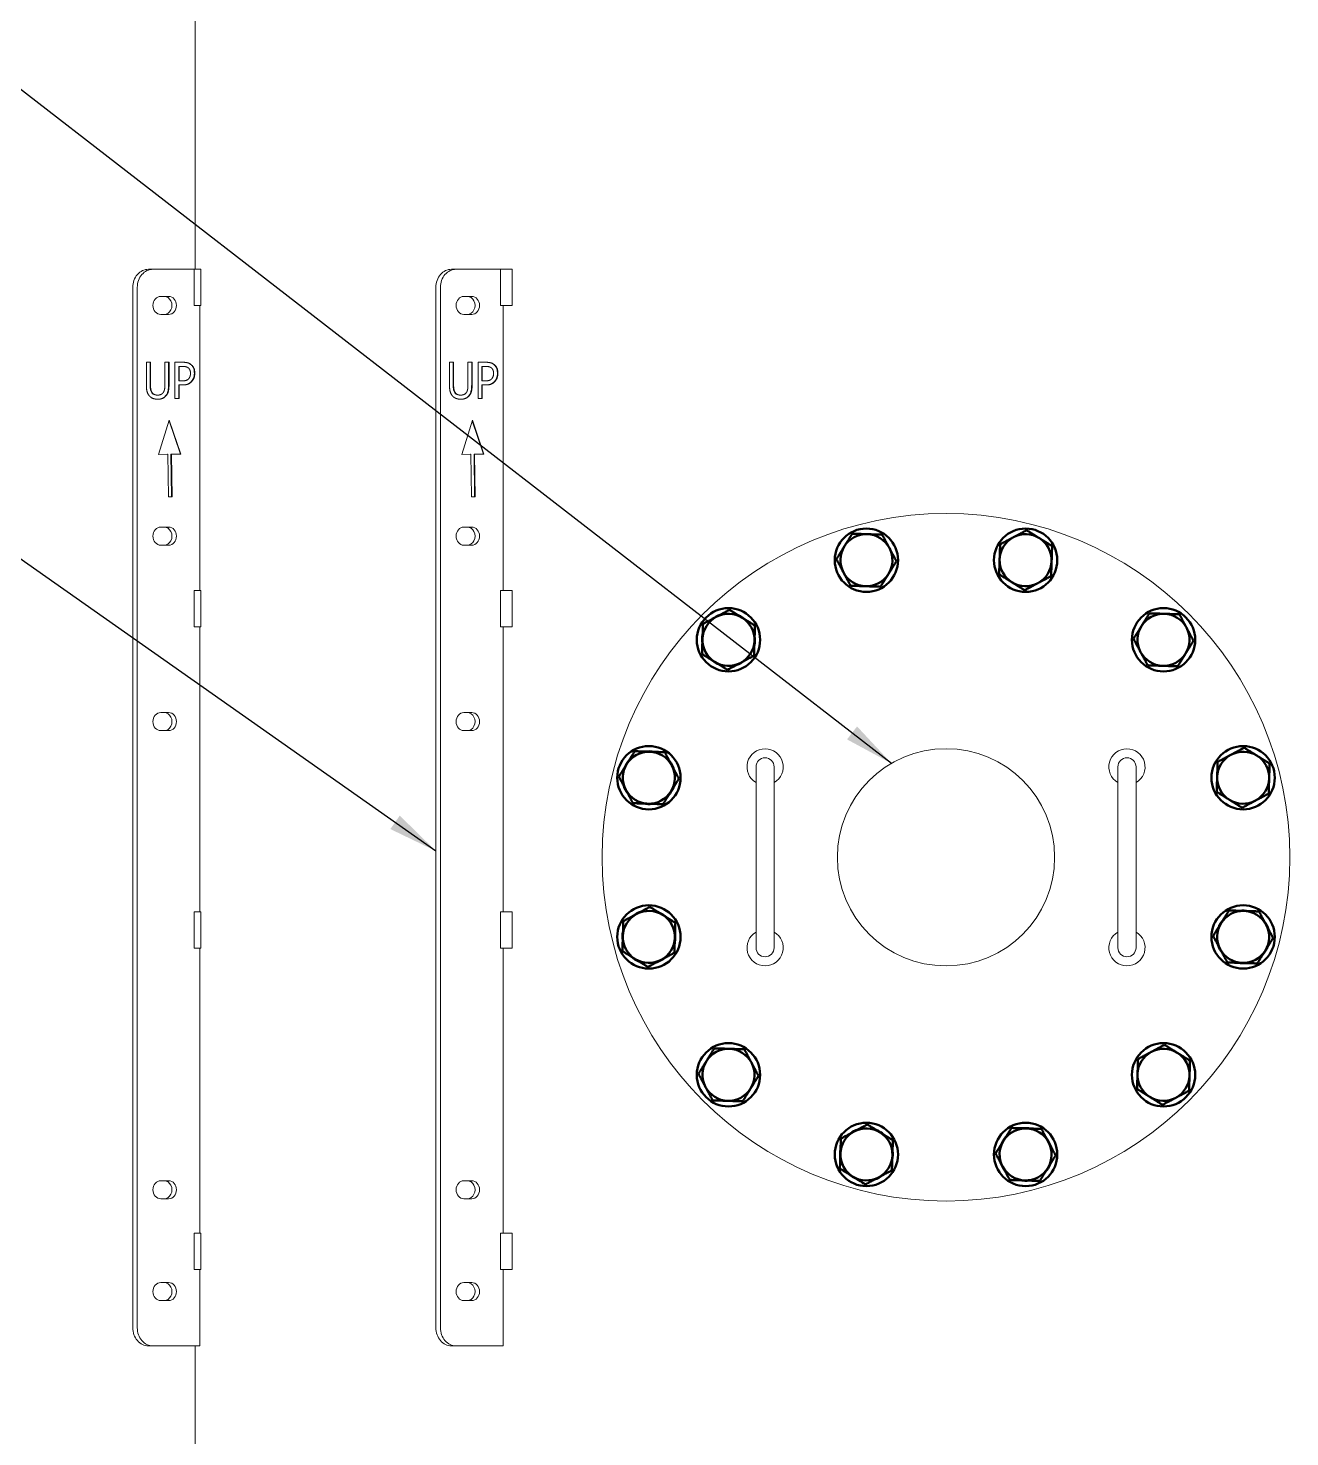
# Model space of a CAD drawing. Header units: inches. Extents: x 17 to 469, y 7 to 301.
# Drawn here: x 212.91 to 247.77, y 76.47 to 115.39 of the extents above; entities that cross this region are included whole.
import ezdxf

# ---------------------------------------------------------------- set-up
doc = ezdxf.new("R2010")
doc.units = ezdxf.units.IN
doc.header["$LTSCALE"] = 14
doc.header["$MEASUREMENT"] = 0
doc.layers.add('Symbol (ANSI)', color=7, linetype='Continuous', lineweight=25)
doc.layers.add('Visible (ANSI)', color=7, linetype='Continuous', lineweight=50)
doc.styles.add('MEMCOR Medium', font='arial.ttf')
doc.dimstyles.new('Default (ANSI)$7', dxfattribs={"dimscale": 14, "dimtxt": 0.15, "dimasz": 0.098425, "dimexe": 0.125, "dimexo": 0.0625, "dimgap": 0.031496, "dimtad": 0, "dimtih": 1, "dimtoh": 1, "dimdec": 4, "dimrnd": 1e-08, "dimzin": 3, "dimdsep": 46, "dimlunit": 5, "dimtxsty": 'MEMCOR Medium', "dimcen": 0.09, "dimdle": 0.393701, "dimclrd": 256, "dimclre": 256, "dimclrt": 256, "dimadec": 0, "dimazin": 1, "dimtfac": 0.8, "dimtofl": 0, "dimtmove": 0, "dimatfit": 3, "dimfxl": 1, "dimfrac": 1, "dimtolj": 1, "dimtzin": 4, "dimlwd": -1, "dimlwe": -1, "dimarcsym": 0})

msp = doc.modelspace()

# ---------------------------------------------------------------- linework, layer by layer
at = {"layer": 'Visible (ANSI)', "linetype": 'Continuous', "lineweight": 18}
for p, q in [((217.521312, 108.729368), (217.521312, 116.229368)), ((216.358667, 108.729368), (216.233667, 108.729368)), ((217.495325, 108.729368), (216.358667, 108.729368)), ((217.680009, 108.729368), (217.495325, 108.729368)), ((217.495325, 107.729368), (217.495325, 108.729368)), ((217.680009, 107.729368), (217.680009, 108.729368)), ((224.733667, 108.729368), (224.608667, 108.729368)), ((225.965835, 108.729368), (224.733667, 108.729368)), ((226.280749, 108.729368), (225.965835, 108.729368)), ((225.965835, 107.729368), (225.965835, 108.729368)), ((226.280749, 107.729368), (226.280749, 108.729368)), ((215.800654, 79.479368), (215.800654, 108.229368)), ((215.925654, 108.229368), (215.925654, 79.479368)), ((224.175654, 79.479368), (224.175654, 108.229368)), ((224.300654, 108.229368), (224.300654, 79.479368)), ((216.575173, 107.979368), (216.79168, 107.979368)), ((224.950173, 107.979368), (225.16668, 107.979368)), ((216.79168, 107.479368), (216.575173, 107.479368)), ((217.680009, 107.729368), (217.495325, 107.729368)), ((217.657705, 99.849368), (217.657705, 107.729368)), ((225.16668, 107.479368), (224.950173, 107.479368)), ((226.280749, 107.729368), (225.965835, 107.729368)), ((226.032705, 99.849368), (226.032705, 107.729368)), ((217.657705, 106.619368), (217.657705, 105.619368)), ((216.176056, 105.535211), (216.176056, 106.159198)), ((216.176056, 106.159198), (216.291152, 106.159198)), ((216.278652, 106.159198), (216.278652, 105.535211)), ((216.291152, 106.159198), (216.291152, 105.535211)), ((216.687671, 105.53197), (216.687671, 106.159198)), ((216.687671, 106.159198), (216.802766, 106.159198)), ((216.790266, 106.159198), (216.790266, 105.535211)), ((216.802766, 106.159198), (216.802766, 105.535211)), ((216.96769, 105.159198), (216.96769, 106.159198)), ((216.96769, 106.159198), (217.185249, 106.159198)), ((217.082786, 106.044125), (217.070286, 106.044125)), ((217.070286, 106.044125), (217.070286, 105.645422)), ((217.082786, 106.044125), (217.082786, 105.645422)), ((217.178231, 106.044125), (217.082786, 106.044125)), ((224.551056, 105.535211), (224.551056, 106.159198)), ((224.551056, 106.159198), (224.666152, 106.159198)), ((224.653652, 106.159198), (224.653652, 105.535211)), ((224.666152, 106.159198), (224.666152, 105.535211)), ((225.062671, 105.53197), (225.062671, 106.159198)), ((225.062671, 106.159198), (225.177766, 106.159198)), ((225.165266, 106.159198), (225.165266, 105.535211)), ((225.177766, 106.159198), (225.177766, 105.535211)), ((225.34269, 105.159198), (225.34269, 106.159198)), ((225.34269, 106.159198), (225.560249, 106.159198)), ((225.457786, 106.044125), (225.445286, 106.044125)), ((225.445286, 106.044125), (225.445286, 105.645422)), ((225.457786, 106.044125), (225.457786, 105.645422)), ((225.553231, 106.044125), (225.457786, 106.044125)), ((217.082786, 105.645422), (217.070286, 105.645422)), ((217.082786, 105.53197), (217.070286, 105.53197)), ((217.070286, 105.53197), (217.070286, 105.159198)), ((217.082786, 105.645422), (217.161388, 105.645422)), ((217.180337, 105.53197), (217.082786, 105.53197)), ((217.082786, 105.53197), (217.082786, 105.159198)), ((225.457786, 105.645422), (225.445286, 105.645422)), ((225.457786, 105.53197), (225.445286, 105.53197)), ((225.445286, 105.53197), (225.445286, 105.159198)), ((225.457786, 105.645422), (225.536388, 105.645422)), ((225.555337, 105.53197), (225.457786, 105.53197)), ((225.457786, 105.53197), (225.457786, 105.159198)), ((216.48906, 105.251581), (216.47656, 105.251581)), ((217.082786, 105.159198), (216.96769, 105.159198)), ((224.86406, 105.251581), (224.85156, 105.251581)), ((225.457786, 105.159198), (225.34269, 105.159198)), ((216.515062, 103.609825), (216.809764, 104.562029)), ((216.803808, 104.542784), (217.117223, 103.621101)), ((216.809764, 104.562029), (217.129723, 103.621101)), ((224.890062, 103.609825), (225.184764, 104.562029)), ((225.178808, 104.542784), (225.492223, 103.621101)), ((225.184764, 104.562029), (225.504723, 103.621101)), ((216.771555, 103.615326), (216.515062, 103.609825)), ((216.759055, 103.615326), (216.515146, 103.610095)), ((216.771555, 103.615326), (216.759055, 103.615326)), ((216.785184, 102.439423), (216.771555, 103.615326)), ((217.117223, 103.621101), (216.857167, 103.616908)), ((216.857167, 103.616908), (216.872544, 102.44308)), ((216.869667, 103.616908), (216.857167, 103.616908)), ((217.129723, 103.621101), (216.869667, 103.616908)), ((216.869667, 103.616908), (216.885044, 102.44308)), ((217.129723, 103.621101), (217.117223, 103.621101)), ((225.146555, 103.615326), (224.890062, 103.609825)), ((225.134055, 103.615326), (224.890146, 103.610095)), ((225.146555, 103.615326), (225.134055, 103.615326)), ((225.160184, 102.439423), (225.146555, 103.615326)), ((225.492223, 103.621101), (225.232167, 103.616908)), ((225.232167, 103.616908), (225.247544, 102.44308)), ((225.244667, 103.616908), (225.232167, 103.616908)), ((225.504723, 103.621101), (225.244667, 103.616908)), ((225.244667, 103.616908), (225.260044, 102.44308)), ((225.504723, 103.621101), (225.492223, 103.621101)), ((216.872544, 102.44308), (216.785179, 102.43988)), ((216.885044, 102.44308), (216.785184, 102.439423)), ((216.885044, 102.44308), (216.872544, 102.44308)), ((225.247544, 102.44308), (225.160179, 102.43988)), ((225.260044, 102.44308), (225.160184, 102.439423)), ((225.260044, 102.44308), (225.247544, 102.44308)), ((216.575173, 101.604368), (216.79168, 101.604368)), ((224.950173, 101.604368), (225.16668, 101.604368)), ((216.79168, 101.104368), (216.575173, 101.104368)), ((225.16668, 101.104368), (224.950173, 101.104368)), ((217.680009, 99.849368), (217.495325, 99.849368)), ((217.495325, 98.849368), (217.495325, 99.849368)), ((217.680009, 98.849368), (217.680009, 99.849368)), ((226.280749, 99.849368), (225.965835, 99.849368)), ((225.965835, 98.849368), (225.965835, 99.849368)), ((226.280749, 98.849368), (226.280749, 99.849368)), ((217.680009, 98.849368), (217.495325, 98.849368)), ((217.657705, 90.969368), (217.657705, 98.849368)), ((226.280749, 98.849368), (225.965835, 98.849368)), ((226.032705, 90.969368), (226.032705, 98.849368)), ((217.657705, 97.739368), (217.657705, 96.739368)), ((216.575173, 96.479368), (216.79168, 96.479368)), ((224.950173, 96.479368), (225.16668, 96.479368)), ((216.79168, 95.979368), (216.575173, 95.979368)), ((225.16668, 95.979368), (224.950173, 95.979368)), ((233.021774, 94.979368), (233.021774, 94.229368)), ((233.521774, 94.229368), (233.521774, 94.979368)), ((243.021774, 94.979368), (243.021774, 94.229368)), ((243.521774, 94.229368), (243.521774, 94.979368)), ((233.021774, 94.229368), (233.021774, 90.729368)), ((233.521774, 94.229368), (233.521774, 90.729368)), ((243.021774, 94.229368), (243.021774, 90.729368)), ((243.521774, 94.229368), (243.521774, 90.729368)), ((217.680009, 90.969368), (217.495325, 90.969368)), ((217.495325, 89.969368), (217.495325, 90.969368)), ((217.680009, 89.969368), (217.680009, 90.969368)), ((226.280749, 90.969368), (225.965835, 90.969368)), ((225.965835, 89.969368), (225.965835, 90.969368)), ((226.280749, 89.969368), (226.280749, 90.969368)), ((233.021774, 90.729368), (233.021774, 89.979368)), ((233.521774, 89.979368), (233.521774, 90.729368)), ((243.021774, 90.729368), (243.021774, 89.979368)), ((243.521774, 89.979368), (243.521774, 90.729368)), ((217.680009, 89.969368), (217.495325, 89.969368)), ((217.657705, 82.089368), (217.657705, 89.969368)), ((226.280749, 89.969368), (225.965835, 89.969368)), ((226.032705, 82.089368), (226.032705, 89.969368)), ((217.657705, 88.859368), (217.657705, 87.859368)), ((216.575173, 83.541868), (216.79168, 83.541868)), ((224.950173, 83.541868), (225.16668, 83.541868)), ((216.79168, 83.041868), (216.575173, 83.041868)), ((225.16668, 83.041868), (224.950173, 83.041868)), ((217.680009, 82.089368), (217.495325, 82.089368)), ((217.495325, 81.089368), (217.495325, 82.089368)), ((217.680009, 81.089368), (217.680009, 82.089368)), ((226.280749, 82.089368), (225.965835, 82.089368)), ((225.965835, 81.089368), (225.965835, 82.089368)), ((226.280749, 81.089368), (226.280749, 82.089368)), ((217.680009, 81.089368), (217.495325, 81.089368)), ((217.657705, 78.979368), (217.657705, 81.089368)), ((226.280749, 81.089368), (225.965835, 81.089368)), ((226.032705, 78.979368), (226.032705, 81.089368)), ((216.575173, 80.729368), (216.79168, 80.729368)), ((224.950173, 80.729368), (225.16668, 80.729368)), ((216.79168, 80.229368), (216.575173, 80.229368)), ((225.16668, 80.229368), (224.950173, 80.229368)), ((217.657705, 79.979368), (217.657705, 78.979368)), ((216.233667, 78.979368), (216.358667, 78.979368)), ((216.358667, 78.979368), (217.657705, 78.979368)), ((217.521312, 51.479368), (217.521312, 78.979368)), ((224.608667, 78.979368), (224.733667, 78.979368)), ((224.733667, 78.979368), (226.032705, 78.979368))]:
    msp.add_line(p, q, dxfattribs=at)
for radius in [9.5, 3]:
    msp.add_circle((238.271774, 92.479368), radius, dxfattribs=at)
at = {"layer": 'Visible (ANSI)'}
for centre in [(236.071812, 100.689738), (240.471735, 100.689738), (232.261366, 98.489776), (244.282181, 98.489776), (230.061404, 94.67933), (246.482143, 94.67933), (230.061404, 90.279406), (246.482143, 90.279406), (232.261366, 86.46896), (244.282181, 86.46896), (236.071812, 84.268999), (240.471735, 84.268999)]:
    msp.add_circle(centre, 0.875, dxfattribs=at)
for centre, radius, start, end in [((236.071812, 100.689738), 0.71875, 88.1057429, 148.1057429), ((236.071812, 100.689738), 0.71875, 28.1057429, 88.1057429), ((240.471735, 100.689738), 0.71875, 118.1057429, 178.1057429), ((240.471735, 100.689738), 0.71875, 58.1057429, 118.1057429), ((240.471735, 100.689738), 0.71875, 358.1057429, 58.1057429), ((236.071812, 100.689738), 0.71875, 148.1057429, 208.1057429), ((236.071812, 100.689738), 0.71875, 328.1057429, 28.1057429), ((240.471735, 100.689738), 0.71875, 178.1057429, 238.1057429), ((240.471735, 100.689738), 0.71875, 298.1057429, 358.1057429), ((236.071812, 100.689738), 0.71875, 208.1057429, 268.1057429), ((236.071812, 100.689738), 0.71875, 268.1057429, 328.1057429), ((240.471735, 100.689738), 0.71875, 238.1057429, 298.1057429), ((232.261366, 98.489776), 0.71875, 118.1057429, 178.1057429), ((232.261366, 98.489776), 0.7295, 108.2573815, 127.9541044), ((232.261366, 98.489776), 0.71875, 58.1057429, 118.1057429), ((232.261366, 98.489776), 0.7295, 48.2573815, 67.9541044), ((232.261366, 98.489776), 0.71875, 358.1057429, 58.1057429), ((244.282181, 98.489776), 0.71875, 88.1057429, 148.1057429), ((244.282181, 98.489776), 0.71875, 28.1057429, 88.1057429), ((232.261366, 98.489776), 0.7295, 168.2573815, 187.9541044), ((232.261366, 98.489776), 0.71875, 178.1057429, 238.1057429), ((232.261366, 98.489776), 0.7295, 348.2573815, 7.9541044), ((244.282181, 98.489776), 0.71875, 148.1057429, 208.1057429), ((244.282181, 98.489776), 0.71875, 328.1057429, 28.1057429), ((232.261366, 98.489776), 0.71875, 298.1057429, 358.1057429), ((244.282181, 98.489776), 0.71875, 208.1057429, 268.1057429), ((244.282181, 98.489776), 0.71875, 268.1057429, 328.1057429), ((232.261366, 98.489776), 0.7295, 228.2573815, 247.9541044), ((232.261366, 98.489776), 0.71875, 238.1057429, 298.1057429), ((232.261366, 98.489776), 0.7295, 288.2573815, 307.9541044), ((230.061404, 94.67933), 0.71875, 88.1057429, 148.1057429), ((230.061404, 94.67933), 0.7295, 78.2573815, 97.9541044), ((230.061404, 94.67933), 0.71875, 28.1057429, 88.1057429), ((246.482143, 94.67933), 0.71875, 58.1057429, 118.1057429), ((230.061404, 94.67933), 0.71875, 148.1057429, 208.1057429), ((230.061404, 94.67933), 0.7295, 138.2573815, 157.9541044), ((230.061404, 94.67933), 0.7295, 18.2573815, 37.9541044), ((230.061404, 94.67933), 0.71875, 328.1057429, 28.1057429), ((246.482143, 94.67933), 0.71875, 118.1057429, 178.1057429), ((246.482143, 94.67933), 0.71875, 358.1057429, 58.1057429), ((246.482143, 94.67933), 0.71875, 178.1057429, 238.1057429), ((246.482143, 94.67933), 0.71875, 298.1057429, 358.1057429), ((230.061404, 94.67933), 0.7295, 198.2573815, 217.9541044), ((230.061404, 94.67933), 0.71875, 208.1057429, 268.1057429), ((230.061404, 94.67933), 0.71875, 268.1057429, 328.1057429), ((230.061404, 94.67933), 0.7295, 318.2573815, 337.9541044), ((230.061404, 94.67933), 0.7295, 258.2573815, 277.9541044), ((246.482143, 94.67933), 0.71875, 238.1057429, 298.1057429), ((230.061404, 90.279406), 0.71875, 118.1057429, 178.1057429), ((230.061404, 90.279406), 0.7295, 108.2573815, 127.9541044), ((230.061404, 90.279406), 0.71875, 58.1057429, 118.1057429), ((230.061404, 90.279406), 0.7295, 48.2573815, 67.9541044), ((230.061404, 90.279406), 0.71875, 358.1057429, 58.1057429), ((246.482143, 90.279406), 0.7295, 138.2573815, 157.9541044), ((246.482143, 90.279406), 0.71875, 88.1057429, 148.1057429), ((246.482143, 90.279406), 0.7295, 78.2573815, 97.9541044), ((246.482143, 90.279406), 0.71875, 28.1057429, 88.1057429), ((246.482143, 90.279406), 0.7295, 18.2573815, 37.9541044), ((230.061404, 90.279406), 0.7295, 168.2573815, 187.9541044), ((230.061404, 90.279406), 0.7295, 348.2573815, 7.9541044), ((246.482143, 90.279406), 0.71875, 148.1057429, 208.1057429), ((246.482143, 90.279406), 0.71875, 328.1057429, 28.1057429), ((230.061404, 90.279406), 0.71875, 178.1057429, 238.1057429), ((230.061404, 90.279406), 0.71875, 298.1057429, 358.1057429), ((246.482143, 90.279406), 0.7295, 198.2573815, 217.9541044), ((246.482143, 90.279406), 0.71875, 208.1057429, 268.1057429), ((246.482143, 90.279406), 0.7295, 318.2573815, 337.9541044), ((230.061404, 90.279406), 0.7295, 228.2573815, 247.9541044), ((230.061404, 90.279406), 0.71875, 238.1057429, 298.1057429), ((230.061404, 90.279406), 0.7295, 288.2573815, 307.9541044), ((246.482143, 90.279406), 0.7295, 258.2573815, 277.9541044), ((246.482143, 90.279406), 0.71875, 268.1057429, 328.1057429), ((232.261366, 86.46896), 0.71875, 148.1057429, 208.1057429), ((232.261366, 86.46896), 0.71875, 88.1057429, 148.1057429), ((232.261366, 86.46896), 0.71875, 28.1057429, 88.1057429), ((232.261366, 86.46896), 0.71875, 328.1057429, 28.1057429), ((244.282181, 86.46896), 0.71875, 118.1057429, 178.1057429), ((244.282181, 86.46896), 0.71875, 58.1057429, 118.1057429), ((244.282181, 86.46896), 0.71875, 358.1057429, 58.1057429), ((244.282181, 86.46896), 0.71875, 178.1057429, 238.1057429), ((244.282181, 86.46896), 0.71875, 298.1057429, 358.1057429), ((232.261366, 86.46896), 0.71875, 208.1057429, 268.1057429), ((232.261366, 86.46896), 0.71875, 268.1057429, 328.1057429), ((244.282181, 86.46896), 0.71875, 238.1057429, 298.1057429), ((236.071812, 84.268999), 0.71875, 118.1057429, 178.1057429), ((236.071812, 84.268999), 0.7295, 108.2573815, 127.9541044), ((236.071812, 84.268999), 0.71875, 58.1057429, 118.1057429), ((236.071812, 84.268999), 0.7295, 48.2573815, 67.9541044), ((236.071812, 84.268999), 0.71875, 358.1057429, 58.1057429), ((240.471735, 84.268999), 0.71875, 88.1057429, 148.1057429), ((240.471735, 84.268999), 0.7295, 78.2573815, 97.9541044), ((240.471735, 84.268999), 0.71875, 28.1057429, 88.1057429), ((240.471735, 84.268999), 0.71875, 148.1057429, 208.1057429), ((240.471735, 84.268999), 0.7295, 138.2573815, 157.9541044), ((240.471735, 84.268999), 0.7295, 18.2573815, 37.9541044), ((240.471735, 84.268999), 0.71875, 328.1057429, 28.1057429), ((236.071812, 84.268999), 0.7295, 168.2573815, 187.9541044), ((236.071812, 84.268999), 0.71875, 178.1057429, 238.1057429), ((236.071812, 84.268999), 0.71875, 298.1057429, 358.1057429), ((236.071812, 84.268999), 0.7295, 348.2573815, 7.9541044), ((236.071812, 84.268999), 0.7295, 228.2573815, 247.9541044), ((236.071812, 84.268999), 0.7295, 288.2573815, 307.9541044), ((240.471735, 84.268999), 0.7295, 198.2573815, 217.9541044), ((240.471735, 84.268999), 0.71875, 208.1057429, 268.1057429), ((240.471735, 84.268999), 0.71875, 268.1057429, 328.1057429), ((240.471735, 84.268999), 0.7295, 318.2573815, 337.9541044), ((236.071812, 84.268999), 0.71875, 238.1057429, 298.1057429), ((240.471735, 84.268999), 0.7295, 258.2573815, 277.9541044)]:
    msp.add_arc(centre, radius, start, end, dxfattribs=at)
at = {"layer": 'Visible (ANSI)', "linetype": 'Continuous', "lineweight": 18}
for centre, radius, start, end in [((233.271774, 94.979368), 0.5, 90, 240), ((233.271774, 94.979368), 0.5, 300, 90), ((243.271774, 94.979368), 0.5, 90, 240), ((243.271774, 94.979368), 0.5, 300, 90), ((233.271774, 94.979368), 0.25, 0, 180), ((243.271774, 94.979368), 0.25, 0, 180), ((233.271774, 89.979368), 0.5, 120, 270), ((233.271774, 89.979368), 0.5, 270, 60), ((243.271774, 89.979368), 0.5, 120, 270), ((243.271774, 89.979368), 0.5, 270, 60), ((233.271774, 89.979368), 0.25, 180, 0), ((243.271774, 89.979368), 0.25, 180, 0)]:
    msp.add_arc(centre, radius, start, end, dxfattribs=at)
for centre, major_axis, start_param, end_param in [((216.233667, 108.229368), (0, 0.5), 0, 1.570796327), ((216.358667, 108.229368), (0, 0.5), 0, 1.570796327), ((224.608667, 108.229368), (0, 0.5), 0, 1.570796327), ((224.733667, 108.229368), (0, 0.5), 0, 1.570796327), ((216.575173, 107.729368), (0, -0.25), 3.141592654, 6.283185307), ((216.66668, 107.729368), (0, -0.25), 0, 3.141592654), ((216.79168, 107.729368), (0, 0.25), 3.141592654, 6.283185307), ((224.950173, 107.729368), (0, -0.25), 3.141592654, 6.283185307), ((225.04168, 107.729368), (0, -0.25), 0, 3.141592654), ((225.16668, 107.729368), (0, 0.25), 3.141592654, 6.283185307), ((216.575173, 101.354368), (0, -0.25), 3.141592654, 6.283185307), ((216.66668, 101.354368), (0, -0.25), 0, 3.141592654), ((216.79168, 101.354368), (0, 0.25), 3.141592654, 6.283185307), ((224.950173, 101.354368), (0, -0.25), 3.141592654, 6.283185307), ((225.04168, 101.354368), (0, -0.25), 0, 3.141592654), ((225.16668, 101.354368), (0, 0.25), 3.141592654, 6.283185307), ((216.575173, 96.229368), (0, -0.25), 3.141592654, 6.283185307), ((216.66668, 96.229368), (0, -0.25), 0, 3.141592654), ((216.79168, 96.229368), (0, 0.25), 3.141592654, 6.283185307), ((224.950173, 96.229368), (0, -0.25), 3.141592654, 6.283185307), ((225.04168, 96.229368), (0, -0.25), 0, 3.141592654), ((225.16668, 96.229368), (0, 0.25), 3.141592654, 6.283185307), ((216.575173, 83.291868), (0, -0.25), 3.141592654, 6.283185307), ((216.66668, 83.291868), (0, -0.25), 0, 3.141592654), ((216.79168, 83.291868), (0, 0.25), 3.141592654, 6.283185307), ((224.950173, 83.291868), (0, -0.25), 3.141592654, 6.283185307), ((225.04168, 83.291868), (0, -0.25), 0, 3.141592654), ((225.16668, 83.291868), (0, 0.25), 3.141592654, 6.283185307), ((216.575173, 80.479368), (0, -0.25), 3.141592654, 6.283185307), ((216.66668, 80.479368), (0, -0.25), 0, 3.141592654), ((216.79168, 80.479368), (0, 0.25), 3.141592654, 6.283185307), ((224.950173, 80.479368), (0, -0.25), 3.141592654, 6.283185307), ((225.04168, 80.479368), (0, -0.25), 0, 3.141592654), ((225.16668, 80.479368), (0, 0.25), 3.141592654, 6.283185307), ((216.233667, 79.479368), (0, -0.5), 4.71238898, 6.283185307), ((216.358667, 79.479368), (0, -0.5), 4.71238898, 6.283185307), ((224.608667, 79.479368), (0, -0.5), 4.71238898, 6.283185307), ((224.733667, 79.479368), (0, -0.5), 4.71238898, 6.283185307)]:
    msp.add_ellipse(centre, major_axis=major_axis, ratio=0.866025404, start_param=start_param, end_param=end_param, dxfattribs=at)
for points, knots in [([(217.172749, 106.159198), (217.207714, 106.159198), (217.261009, 106.156966), (217.34103, 106.134031), (217.371772, 106.118994), (217.399432, 106.0968)], [-0.7255066345, -0.7255066345, -0.7255066345, -0.7255066345, -0.2963664951, -0.2963664951, 0, 0, 0, 0]), ([(217.399432, 106.0968), (217.418411, 106.081872), (217.43532, 106.064284), (217.461461, 106.027455), (217.474926, 106.004895), (217.497851, 105.938466), (217.502597, 105.897874), (217.502597, 105.85774)], [-0.8444770711, -0.8444770711, -0.8444770711, -0.8444770711, -0.5445297246, -0.5445297246, -0.3058237555, -0.3058237555, 0, 0, 0, 0]), ([(225.547749, 106.159198), (225.582714, 106.159198), (225.636009, 106.156966), (225.71603, 106.134031), (225.746772, 106.118994), (225.774432, 106.0968)], [-0.7255066345, -0.7255066345, -0.7255066345, -0.7255066345, -0.2963664951, -0.2963664951, 0, 0, 0, 0]), ([(225.774432, 106.0968), (225.793411, 106.081872), (225.81032, 106.064284), (225.836461, 106.027455), (225.849926, 106.004895), (225.872851, 105.938466), (225.877597, 105.897874), (225.877597, 105.85774)], [-0.8444770711, -0.8444770711, -0.8444770711, -0.8444770711, -0.5445297246, -0.5445297246, -0.3058237555, -0.3058237555, 0, 0, 0, 0]), ([(216.278652, 105.535211), (216.278652, 105.469552), (216.283693, 105.433595), (216.292124, 105.385776), (216.301571, 105.358422), (216.315847, 105.333429)], [-0.371862003, -0.371862003, -0.371862003, -0.371862003, -0.2281453177, -0.2281453177, 0, 0, 0, 0]), ([(216.790266, 105.535211), (216.790266, 105.495264), (216.788268, 105.454128), (216.775754, 105.361683), (216.765182, 105.330964), (216.74765, 105.284584), (216.730109, 105.255482), (216.707454, 105.230511)], [-0.467674705, -0.467674705, -0.467674705, -0.467674705, -0.3856132751, -0.3856132751, -0.275578199, -0.275578199, 0, 0, 0, 0]), ([(217.426802, 105.635698), (217.411888, 105.618745), (217.39561, 105.603771), (217.360019, 105.577693), (217.341048, 105.566927), (217.299428, 105.548869), (217.253541, 105.53197), (217.167837, 105.53197)], [-2.121990443, -2.121990443, -2.121990443, -2.121990443, -1.442842816, -1.442842816, -0.754099623, -0.754099623, 0, 0, 0, 0]), ([(217.502597, 105.85774), (217.502597, 105.834056), (217.500595, 105.810586), (217.490996, 105.757937), (217.483274, 105.735524), (217.465288, 105.689162), (217.44856, 105.660328), (217.426802, 105.635698)], [-0.4807015504, -0.4807015504, -0.4807015504, -0.4807015504, -0.3871149581, -0.3871149581, -0.2680978808, -0.2680978808, 0, 0, 0, 0]), ([(224.653652, 105.535211), (224.653652, 105.469552), (224.658693, 105.433595), (224.667124, 105.385776), (224.676571, 105.358422), (224.690847, 105.333429)], [-0.371862003, -0.371862003, -0.371862003, -0.371862003, -0.2281453177, -0.2281453177, 0, 0, 0, 0]), ([(225.165266, 105.535211), (225.165266, 105.495264), (225.163268, 105.454128), (225.150754, 105.361683), (225.140182, 105.330964), (225.12265, 105.284584), (225.105109, 105.255482), (225.082454, 105.230511)], [-0.467674705, -0.467674705, -0.467674705, -0.467674705, -0.3856132751, -0.3856132751, -0.275578199, -0.275578199, 0, 0, 0, 0]), ([(225.801802, 105.635698), (225.786888, 105.618745), (225.77061, 105.603771), (225.735019, 105.577693), (225.716048, 105.566927), (225.674428, 105.548869), (225.628541, 105.53197), (225.542837, 105.53197)], [-2.121990443, -2.121990443, -2.121990443, -2.121990443, -1.442842816, -1.442842816, -0.754099623, -0.754099623, 0, 0, 0, 0]), ([(225.877597, 105.85774), (225.877597, 105.834056), (225.875595, 105.810586), (225.865996, 105.757937), (225.858274, 105.735524), (225.840288, 105.689162), (225.82356, 105.660328), (225.801802, 105.635698)], [-0.4807015504, -0.4807015504, -0.4807015504, -0.4807015504, -0.3871149581, -0.3871149581, -0.2680978808, -0.2680978808, 0, 0, 0, 0]), ([(216.315847, 105.333429), (216.323945, 105.319261), (216.333662, 105.306783), (216.359232, 105.28286), (216.373309, 105.274848), (216.412734, 105.256157), (216.445289, 105.251581), (216.47656, 105.251581)], [-0.4545311978, -0.4545311978, -0.4545311978, -0.4545311978, -0.3744036195, -0.3744036195, -0.2751501522, -0.2751501522, 0, 0, 0, 0]), ([(216.707454, 105.230511), (216.693808, 105.215022), (216.678919, 105.201334), (216.646494, 105.177831), (216.62933, 105.16829), (216.589479, 105.151772), (216.549951, 105.138941), (216.482974, 105.138166)], [-1.621814164, -1.621814164, -1.621814164, -1.621814164, -1.122952591, -1.122952591, -0.623679835, -0.623679835, -0.019053199, -0.019053199, -0.019053199, -0.019053199]), ([(224.690847, 105.333429), (224.698945, 105.319261), (224.708662, 105.306783), (224.734232, 105.28286), (224.748309, 105.274848), (224.787734, 105.256157), (224.820289, 105.251581), (224.85156, 105.251581)], [-0.4545311978, -0.4545311978, -0.4545311978, -0.4545311978, -0.3744036195, -0.3744036195, -0.2751501522, -0.2751501522, 0, 0, 0, 0]), ([(225.082454, 105.230511), (225.068808, 105.215022), (225.053919, 105.201334), (225.021494, 105.177831), (225.00433, 105.16829), (224.964479, 105.151772), (224.924951, 105.138941), (224.857974, 105.138166)], [-1.621814164, -1.621814164, -1.621814164, -1.621814164, -1.122952591, -1.122952591, -0.623679835, -0.623679835, -0.019053199, -0.019053199, -0.019053199, -0.019053199])]:
    msp.add_open_spline(points, degree=3, knots=knots, dxfattribs=at)
for points in [[(217.332628, 106.006038), (217.305258, 106.027108), (217.23227, 106.044125), (217.178231, 106.044125)], [(217.185249, 106.159198), (217.262448, 106.159198), (217.370525, 106.130025), (217.411932, 106.0968)], [(217.395088, 105.853688), (217.395088, 105.905552), (217.364209, 105.981727), (217.332628, 106.006038)], [(217.411932, 106.0968), (217.460356, 106.058712), (217.515097, 105.941208), (217.515097, 105.85774)], [(225.707628, 106.006038), (225.680258, 106.027108), (225.60727, 106.044125), (225.553231, 106.044125)], [(225.560249, 106.159198), (225.637448, 106.159198), (225.745525, 106.130025), (225.786932, 106.0968)], [(225.770088, 105.853688), (225.770088, 105.905552), (225.739209, 105.981727), (225.707628, 106.006038)], [(225.786932, 106.0968), (225.835356, 106.058712), (225.890097, 105.941208), (225.890097, 105.85774)], [(216.258869, 105.230511), (216.213251, 105.282375), (216.176056, 105.428242), (216.176056, 105.535211)], [(216.291152, 105.535211), (216.291152, 105.465519), (216.306591, 105.371516), (216.328347, 105.333429)], [(216.650475, 105.333429), (216.672231, 105.371516), (216.687671, 105.464709), (216.687671, 105.53197)], [(216.802766, 105.535211), (216.802766, 105.430673), (216.766273, 105.281565), (216.719954, 105.230511)], [(217.161388, 105.645422), (217.231568, 105.645422), (217.31789, 105.671354), (217.345962, 105.70539)], [(217.439302, 105.635698), (217.394387, 105.584644), (217.272975, 105.53197), (217.180337, 105.53197)], [(217.345962, 105.70539), (217.371929, 105.735373), (217.395088, 105.805876), (217.395088, 105.853688)], [(217.515097, 105.85774), (217.515097, 105.79291), (217.475094, 105.676216), (217.439302, 105.635698)], [(224.633869, 105.230511), (224.588251, 105.282375), (224.551056, 105.428242), (224.551056, 105.535211)], [(224.666152, 105.535211), (224.666152, 105.465519), (224.681591, 105.371516), (224.703347, 105.333429)], [(225.025475, 105.333429), (225.047231, 105.371516), (225.062671, 105.464709), (225.062671, 105.53197)], [(225.177766, 105.535211), (225.177766, 105.430673), (225.141273, 105.281565), (225.094954, 105.230511)], [(225.536388, 105.645422), (225.606568, 105.645422), (225.69289, 105.671354), (225.720962, 105.70539)], [(225.814302, 105.635698), (225.769387, 105.584644), (225.647975, 105.53197), (225.555337, 105.53197)], [(225.720962, 105.70539), (225.746929, 105.735373), (225.770088, 105.805876), (225.770088, 105.853688)], [(225.890097, 105.85774), (225.890097, 105.79291), (225.850094, 105.676216), (225.814302, 105.635698)], [(216.48906, 105.138129), (216.412564, 105.138129), (216.298872, 105.18432), (216.258869, 105.230511)], [(216.328347, 105.333429), (216.351507, 105.29291), (216.431512, 105.251581), (216.48906, 105.251581)], [(216.48906, 105.251581), (216.543099, 105.251581), (216.627316, 105.29291), (216.650475, 105.333429)], [(216.719954, 105.230511), (216.678547, 105.18351), (216.569066, 105.138129), (216.48906, 105.138129)], [(224.86406, 105.138129), (224.787564, 105.138129), (224.673872, 105.18432), (224.633869, 105.230511)], [(224.703347, 105.333429), (224.726507, 105.29291), (224.806512, 105.251581), (224.86406, 105.251581)], [(224.86406, 105.251581), (224.918099, 105.251581), (225.002316, 105.29291), (225.025475, 105.333429)], [(225.094954, 105.230511), (225.053547, 105.18351), (224.944066, 105.138129), (224.86406, 105.138129)]]:
    msp.add_open_spline(points, degree=2, dxfattribs=at)
at = {"layer": 'Visible (ANSI)'}
for points, weights in [([(235.461575, 101.069492), (235.56333, 101.233004), (235.680826, 101.421812)], [1, 1.04314139574, 1.01001874936]), ([(235.680826, 101.421812), (235.903087, 101.414461), (236.09557, 101.408095)], [1.01001874936, 1.04314139574, 1]), ([(236.09557, 101.408095), (236.288053, 101.401729), (236.510314, 101.394378)], [1, 1.04314139574, 1.01001874936]), ([(236.510314, 101.394378), (236.615078, 101.198219), (236.705806, 101.028341)], [1.01001874936, 1.04314139574, 1]), ([(239.767095, 101.12824), (239.963254, 101.233004), (240.133132, 101.323732)], [1.01001874936, 1.04314139574, 1]), ([(240.133132, 101.323732), (240.30301, 101.414461), (240.499169, 101.519225)], [1, 1.04314139574, 1.01001874936]), ([(240.499169, 101.519225), (240.687977, 101.401729), (240.851489, 101.299974)], [1.01001874936, 1.04314139574, 1]), ([(240.851489, 101.299974), (241.015002, 101.198219), (241.20381, 101.080723)], [1, 1.04314139574, 1.01001874936]), ([(235.242324, 100.717171), (235.35982, 100.905979), (235.461575, 101.069492)], [1.01001874936, 1.04314139574, 1]), ([(236.705806, 101.028341), (236.796535, 100.858463), (236.901299, 100.662304)], [1, 1.04314139574, 1.01001874936]), ([(239.753378, 100.713496), (239.759744, 100.905979), (239.767095, 101.12824)], [1, 1.04314139574, 1.01001874936]), ([(241.20381, 101.080723), (241.196459, 100.858463), (241.190093, 100.665979)], [1.01001874936, 1.04314139574, 1]), ([(235.437817, 100.351134), (235.347088, 100.521013), (235.242324, 100.717171)], [1, 1.04314139574, 1.01001874936]), ([(236.901299, 100.662304), (236.783803, 100.473496), (236.682048, 100.309984)], [1.01001874936, 1.04314139574, 1]), ([(239.739661, 100.298752), (239.747012, 100.521013), (239.753378, 100.713496)], [1.01001874936, 1.04314139574, 1]), ([(241.190093, 100.665979), (241.183727, 100.473496), (241.176376, 100.251236)], [1, 1.04314139574, 1.01001874936]), ([(235.63331, 99.985097), (235.528545, 100.181256), (235.437817, 100.351134)], [1.01001874936, 1.04314139574, 1]), ([(236.682048, 100.309984), (236.580293, 100.146471), (236.462797, 99.957664)], [1, 1.04314139574, 1.01001874936]), ([(240.091982, 100.079501), (239.928469, 100.181256), (239.739661, 100.298752)], [1, 1.04314139574, 1.01001874936]), ([(240.444302, 99.86025), (240.255494, 99.977746), (240.091982, 100.079501)], [1.01001874936, 1.04314139574, 1]), ([(240.810339, 100.055743), (240.64046, 99.965014), (240.444302, 99.86025)], [1, 1.04314139574, 1.01001874936]), ([(241.176376, 100.251236), (240.980217, 100.146471), (240.810339, 100.055743)], [1.01001874936, 1.04314139574, 1]), ([(236.048053, 99.97138), (235.85557, 99.977746), (235.63331, 99.985097)], [1, 1.04314139574, 1.01001874936]), ([(236.462797, 99.957664), (236.240537, 99.965014), (236.048053, 99.97138)], [1.01001874936, 1.04314139574, 1]), ([(231.922763, 99.12377), (232.092641, 99.214499), (232.2888, 99.319263)], [1, 1.04314139574, 1.01001874936]), ([(232.2888, 99.319263), (232.477607, 99.201767), (232.64112, 99.100012)], [1.01001874936, 1.04314139574, 1]), ([(231.543009, 98.513534), (231.549375, 98.706017), (231.556726, 98.928278)], [1, 1.04314139574, 1.01001874936]), ([(231.556726, 98.928278), (231.752884, 99.033042), (231.922763, 99.12377)], [1.01001874936, 1.04314139574, 1]), ([(232.64112, 99.100012), (232.804632, 98.998257), (232.99344, 98.880761)], [1, 1.04314139574, 1.01001874936]), ([(232.99344, 98.880761), (232.986089, 98.658501), (232.979723, 98.466017)], [1.01001874936, 1.04314139574, 1]), ([(243.671945, 98.86953), (243.773699, 99.033042), (243.891196, 99.22185)], [1, 1.04314139574, 1.01001874936]), ([(243.891196, 99.22185), (244.113456, 99.214499), (244.305939, 99.208133)], [1.01001874936, 1.04314139574, 1]), ([(244.305939, 99.208133), (244.498423, 99.201767), (244.720683, 99.194416)], [1, 1.04314139574, 1.01001874936]), ([(244.720683, 99.194416), (244.825447, 98.998257), (244.916176, 98.828379)], [1.01001874936, 1.04314139574, 1]), ([(231.529292, 98.09879), (231.536643, 98.321051), (231.543009, 98.513534)], [1.01001874936, 1.04314139574, 1]), ([(243.452694, 98.517209), (243.57019, 98.706017), (243.671945, 98.86953)], [1.01001874936, 1.04314139574, 1]), ([(243.648186, 98.151172), (243.557458, 98.321051), (243.452694, 98.517209)], [1, 1.04314139574, 1.01001874936]), ([(244.916176, 98.828379), (245.006904, 98.658501), (245.111669, 98.462342)], [1, 1.04314139574, 1.01001874936]), ([(231.881612, 97.879539), (231.7181, 97.981294), (231.529292, 98.09879)], [1, 1.04314139574, 1.01001874936]), ([(232.979723, 98.466017), (232.973357, 98.273534), (232.966006, 98.051274)], [1, 1.04314139574, 1.01001874936]), ([(243.843679, 97.785135), (243.738915, 97.981294), (243.648186, 98.151172)], [1.01001874936, 1.04314139574, 1]), ([(244.892418, 98.110022), (244.790663, 97.946509), (244.673167, 97.757702)], [1, 1.04314139574, 1.01001874936]), ([(245.111669, 98.462342), (244.994172, 98.273534), (244.892418, 98.110022)], [1.01001874936, 1.04314139574, 1]), ([(232.233932, 97.660288), (232.045124, 97.777785), (231.881612, 97.879539)], [1.01001874936, 1.04314139574, 1]), ([(232.599969, 97.855781), (232.430091, 97.765052), (232.233932, 97.660288)], [1, 1.04314139574, 1.01001874936]), ([(232.966006, 98.051274), (232.769848, 97.946509), (232.599969, 97.855781)], [1.01001874936, 1.04314139574, 1]), ([(244.258423, 97.771419), (244.06594, 97.777785), (243.843679, 97.785135)], [1, 1.04314139574, 1.01001874936]), ([(244.673167, 97.757702), (244.450906, 97.765052), (244.258423, 97.771419)], [1.01001874936, 1.04314139574, 1]), ([(229.451168, 95.059084), (229.552922, 95.222596), (229.670419, 95.411404)], [1, 1.04314139574, 1.01001874936]), ([(229.670419, 95.411404), (229.892679, 95.404053), (230.085162, 95.397687)], [1.01001874936, 1.04314139574, 1]), ([(230.085162, 95.397687), (230.277646, 95.391321), (230.499906, 95.38397)], [1, 1.04314139574, 1.01001874936]), ([(230.499906, 95.38397), (230.60467, 95.187812), (230.695399, 95.017933)], [1.01001874936, 1.04314139574, 1]), ([(246.14354, 95.313325), (246.313418, 95.404053), (246.509577, 95.508817)], [1, 1.04314139574, 1.01001874936]), ([(246.509577, 95.508817), (246.698385, 95.391321), (246.861897, 95.289566)], [1.01001874936, 1.04314139574, 1]), ([(229.231917, 94.706764), (229.349413, 94.895571), (229.451168, 95.059084)], [1.01001874936, 1.04314139574, 1]), ([(230.695399, 95.017933), (230.786127, 94.848055), (230.890892, 94.651896)], [1, 1.04314139574, 1.01001874936]), ([(245.763786, 94.703088), (245.770152, 94.895571), (245.777503, 95.117832)], [1, 1.04314139574, 1.01001874936]), ([(245.777503, 95.117832), (245.973661, 95.222596), (246.14354, 95.313325)], [1.01001874936, 1.04314139574, 1]), ([(246.861897, 95.289566), (247.025409, 95.187812), (247.214217, 95.070315)], [1, 1.04314139574, 1.01001874936]), ([(247.214217, 95.070315), (247.206866, 94.848055), (247.2005, 94.655572)], [1.01001874936, 1.04314139574, 1]), ([(229.427409, 94.340727), (229.336681, 94.510605), (229.231917, 94.706764)], [1, 1.04314139574, 1.01001874936]), ([(230.890892, 94.651896), (230.773395, 94.463088), (230.67164, 94.299576)], [1.01001874936, 1.04314139574, 1]), ([(245.750069, 94.288345), (245.75742, 94.510605), (245.763786, 94.703088)], [1.01001874936, 1.04314139574, 1]), ([(247.2005, 94.655572), (247.194134, 94.463088), (247.186783, 94.240828)], [1, 1.04314139574, 1.01001874936]), ([(229.622902, 93.97469), (229.518138, 94.170848), (229.427409, 94.340727)], [1.01001874936, 1.04314139574, 1]), ([(230.67164, 94.299576), (230.569886, 94.136064), (230.452389, 93.947256)], [1, 1.04314139574, 1.01001874936]), ([(246.102389, 94.069094), (245.938877, 94.170848), (245.750069, 94.288345)], [1, 1.04314139574, 1.01001874936]), ([(247.186783, 94.240828), (246.990625, 94.136064), (246.820746, 94.045335)], [1.01001874936, 1.04314139574, 1]), ([(230.037646, 93.960973), (229.845163, 93.967339), (229.622902, 93.97469)], [1, 1.04314139574, 1.01001874936]), ([(230.452389, 93.947256), (230.230129, 93.954607), (230.037646, 93.960973)], [1.01001874936, 1.04314139574, 1]), ([(246.454709, 93.849843), (246.265902, 93.967339), (246.102389, 94.069094)], [1.01001874936, 1.04314139574, 1]), ([(246.820746, 94.045335), (246.650868, 93.954607), (246.454709, 93.849843)], [1, 1.04314139574, 1.01001874936]), ([(229.722801, 90.913401), (229.892679, 91.004129), (230.088838, 91.108894)], [1, 1.04314139574, 1.01001874936]), ([(230.088838, 91.108894), (230.277646, 90.991397), (230.441158, 90.889643)], [1.01001874936, 1.04314139574, 1]), ([(229.343047, 90.303164), (229.349413, 90.495648), (229.356764, 90.717908)], [1, 1.04314139574, 1.01001874936]), ([(229.356764, 90.717908), (229.552922, 90.822672), (229.722801, 90.913401)], [1.01001874936, 1.04314139574, 1]), ([(230.441158, 90.889643), (230.60467, 90.787888), (230.793478, 90.670392)], [1, 1.04314139574, 1.01001874936]), ([(245.871907, 90.65916), (245.973661, 90.822672), (246.091158, 91.01148)], [1, 1.04314139574, 1.01001874936]), ([(246.091158, 91.01148), (246.313418, 91.004129), (246.505901, 90.997763)], [1.01001874936, 1.04314139574, 1]), ([(246.505901, 90.997763), (246.698385, 90.991397), (246.920645, 90.984047)], [1, 1.04314139574, 1.01001874936]), ([(246.920645, 90.984047), (247.025409, 90.787888), (247.116138, 90.61801)], [1.01001874936, 1.04314139574, 1]), ([(230.793478, 90.670392), (230.786127, 90.448131), (230.779761, 90.255648)], [1.01001874936, 1.04314139574, 1]), ([(245.652656, 90.30684), (245.770152, 90.495648), (245.871907, 90.65916)], [1.01001874936, 1.04314139574, 1]), ([(247.116138, 90.61801), (247.206866, 90.448131), (247.311631, 90.251973)], [1, 1.04314139574, 1.01001874936]), ([(229.32933, 89.888421), (229.336681, 90.110681), (229.343047, 90.303164)], [1.01001874936, 1.04314139574, 1]), ([(230.779761, 90.255648), (230.773395, 90.063165), (230.766044, 89.840904)], [1, 1.04314139574, 1.01001874936]), ([(245.848148, 89.940803), (245.75742, 90.110681), (245.652656, 90.30684)], [1, 1.04314139574, 1.01001874936]), ([(246.043641, 89.574766), (245.938877, 89.770924), (245.848148, 89.940803)], [1.01001874936, 1.04314139574, 1]), ([(247.311631, 90.251973), (247.194134, 90.063165), (247.09238, 89.899652)], [1.01001874936, 1.04314139574, 1]), ([(229.68165, 89.66917), (229.518138, 89.770924), (229.32933, 89.888421)], [1, 1.04314139574, 1.01001874936]), ([(230.03397, 89.449919), (229.845163, 89.567415), (229.68165, 89.66917)], [1.01001874936, 1.04314139574, 1]), ([(230.400007, 89.645411), (230.230129, 89.554683), (230.03397, 89.449919)], [1, 1.04314139574, 1.01001874936]), ([(230.766044, 89.840904), (230.569886, 89.73614), (230.400007, 89.645411)], [1.01001874936, 1.04314139574, 1]), ([(246.458385, 89.561049), (246.265902, 89.567415), (246.043641, 89.574766)], [1, 1.04314139574, 1.01001874936]), ([(246.873129, 89.547332), (246.650868, 89.554683), (246.458385, 89.561049)], [1.01001874936, 1.04314139574, 1]), ([(247.09238, 89.899652), (246.990625, 89.73614), (246.873129, 89.547332)], [1, 1.04314139574, 1.01001874936]), ([(231.651129, 86.848714), (231.752884, 87.012227), (231.87038, 87.201035)], [1, 1.04314139574, 1.01001874936]), ([(231.87038, 87.201035), (232.092641, 87.193684), (232.285124, 87.187318)], [1.01001874936, 1.04314139574, 1]), ([(243.943578, 87.102955), (244.113456, 87.193684), (244.309615, 87.298448)], [1, 1.04314139574, 1.01001874936]), ([(244.309615, 87.298448), (244.498423, 87.180952), (244.661935, 87.079197)], [1.01001874936, 1.04314139574, 1]), ([(231.431878, 86.496394), (231.549375, 86.685202), (231.651129, 86.848714)], [1.01001874936, 1.04314139574, 1]), ([(232.285124, 87.187318), (232.477607, 87.180952), (232.699868, 87.173601)], [1, 1.04314139574, 1.01001874936]), ([(232.699868, 87.173601), (232.804632, 86.977442), (232.895361, 86.807564)], [1.01001874936, 1.04314139574, 1]), ([(232.895361, 86.807564), (232.986089, 86.637685), (233.090853, 86.441527)], [1, 1.04314139574, 1.01001874936]), ([(243.563824, 86.492719), (243.57019, 86.685202), (243.577541, 86.907462)], [1, 1.04314139574, 1.01001874936]), ([(243.577541, 86.907462), (243.773699, 87.012227), (243.943578, 87.102955)], [1.01001874936, 1.04314139574, 1]), ([(244.661935, 87.079197), (244.825447, 86.977442), (245.014255, 86.859946)], [1, 1.04314139574, 1.01001874936]), ([(245.014255, 86.859946), (245.006904, 86.637685), (245.000538, 86.445202)], [1.01001874936, 1.04314139574, 1]), ([(231.627371, 86.130357), (231.536643, 86.300235), (231.431878, 86.496394)], [1, 1.04314139574, 1.01001874936]), ([(233.090853, 86.441527), (232.973357, 86.252719), (232.871602, 86.089207)], [1.01001874936, 1.04314139574, 1]), ([(243.550107, 86.077975), (243.557458, 86.300235), (243.563824, 86.492719)], [1.01001874936, 1.04314139574, 1]), ([(245.000538, 86.445202), (244.994172, 86.252719), (244.986822, 86.030458)], [1, 1.04314139574, 1.01001874936]), ([(231.822864, 85.76432), (231.7181, 85.960479), (231.627371, 86.130357)], [1.01001874936, 1.04314139574, 1]), ([(232.871602, 86.089207), (232.769848, 85.925694), (232.652351, 85.736886)], [1, 1.04314139574, 1.01001874936]), ([(243.902427, 85.858724), (243.738915, 85.960479), (243.550107, 86.077975)], [1, 1.04314139574, 1.01001874936]), ([(244.986822, 86.030458), (244.790663, 85.925694), (244.620785, 85.834966)], [1.01001874936, 1.04314139574, 1]), ([(232.237608, 85.750603), (232.045124, 85.756969), (231.822864, 85.76432)], [1, 1.04314139574, 1.01001874936]), ([(232.652351, 85.736886), (232.430091, 85.744237), (232.237608, 85.750603)], [1.01001874936, 1.04314139574, 1]), ([(244.254747, 85.639473), (244.06594, 85.756969), (243.902427, 85.858724)], [1.01001874936, 1.04314139574, 1]), ([(244.620785, 85.834966), (244.450906, 85.744237), (244.254747, 85.639473)], [1, 1.04314139574, 1.01001874936]), ([(235.367171, 84.707501), (235.56333, 84.812265), (235.733208, 84.902993)], [1.01001874936, 1.04314139574, 1]), ([(235.733208, 84.902993), (235.903087, 84.993722), (236.099245, 85.098486)], [1, 1.04314139574, 1.01001874936]), ([(236.099245, 85.098486), (236.288053, 84.98099), (236.451566, 84.879235)], [1.01001874936, 1.04314139574, 1]), ([(236.451566, 84.879235), (236.615078, 84.77748), (236.803886, 84.659984)], [1, 1.04314139574, 1.01001874936]), ([(239.861499, 84.648752), (239.963254, 84.812265), (240.08075, 85.001073)], [1, 1.04314139574, 1.01001874936]), ([(240.08075, 85.001073), (240.30301, 84.993722), (240.495494, 84.987356)], [1.01001874936, 1.04314139574, 1]), ([(240.495494, 84.987356), (240.687977, 84.98099), (240.910237, 84.973639)], [1, 1.04314139574, 1.01001874936]), ([(240.910237, 84.973639), (241.015002, 84.77748), (241.10573, 84.607602)], [1.01001874936, 1.04314139574, 1]), ([(235.353454, 84.292757), (235.35982, 84.48524), (235.367171, 84.707501)], [1, 1.04314139574, 1.01001874936]), ([(236.803886, 84.659984), (236.796535, 84.437724), (236.790169, 84.24524)], [1.01001874936, 1.04314139574, 1]), ([(239.642248, 84.296432), (239.759744, 84.48524), (239.861499, 84.648752)], [1.01001874936, 1.04314139574, 1]), ([(241.10573, 84.607602), (241.196459, 84.437724), (241.301223, 84.241565)], [1, 1.04314139574, 1.01001874936]), ([(235.339738, 83.878013), (235.347088, 84.100274), (235.353454, 84.292757)], [1.01001874936, 1.04314139574, 1]), ([(236.790169, 84.24524), (236.783803, 84.052757), (236.776452, 83.830497)], [1, 1.04314139574, 1.01001874936]), ([(239.837741, 83.930395), (239.747012, 84.100274), (239.642248, 84.296432)], [1, 1.04314139574, 1.01001874936]), ([(241.301223, 84.241565), (241.183727, 84.052757), (241.081972, 83.889245)], [1.01001874936, 1.04314139574, 1]), ([(235.692058, 83.658762), (235.528545, 83.760517), (235.339738, 83.878013)], [1, 1.04314139574, 1.01001874936]), ([(236.776452, 83.830497), (236.580293, 83.725732), (236.410415, 83.635004)], [1.01001874936, 1.04314139574, 1]), ([(240.033233, 83.564358), (239.928469, 83.760517), (239.837741, 83.930395)], [1.01001874936, 1.04314139574, 1]), ([(241.081972, 83.889245), (240.980217, 83.725732), (240.862721, 83.536924)], [1, 1.04314139574, 1.01001874936]), ([(236.044378, 83.439511), (235.85557, 83.557007), (235.692058, 83.658762)], [1.01001874936, 1.04314139574, 1]), ([(236.410415, 83.635004), (236.240537, 83.544275), (236.044378, 83.439511)], [1, 1.04314139574, 1.01001874936]), ([(240.447977, 83.550641), (240.255494, 83.557007), (240.033233, 83.564358)], [1, 1.04314139574, 1.01001874936]), ([(240.862721, 83.536924), (240.64046, 83.544275), (240.447977, 83.550641)], [1.01001874936, 1.04314139574, 1])]:
    msp.add_rational_spline(points, weights, degree=2, dxfattribs=at)

# ---------------------------------------------------------------- leaders
at = {"layer": 'Symbol (ANSI)', "annotation_type": 0, "has_hookline": 1, "hookline_direction": 1}
for points, text_width in [([(236.76535, 95.073725), (207.47147, 117.73983), (206.093517, 117.73983)], 50.134995), ([(224.175654, 92.653678), (206.747656, 104.906838), (205.369703, 104.906838)], 43.193249)]:
    msp.add_leader(points, dimstyle='Default (ANSI)$7', override={"dimtad": 0}, dxfattribs=dict(at, text_width=text_width))

doc.saveas('drawing.dxf')
